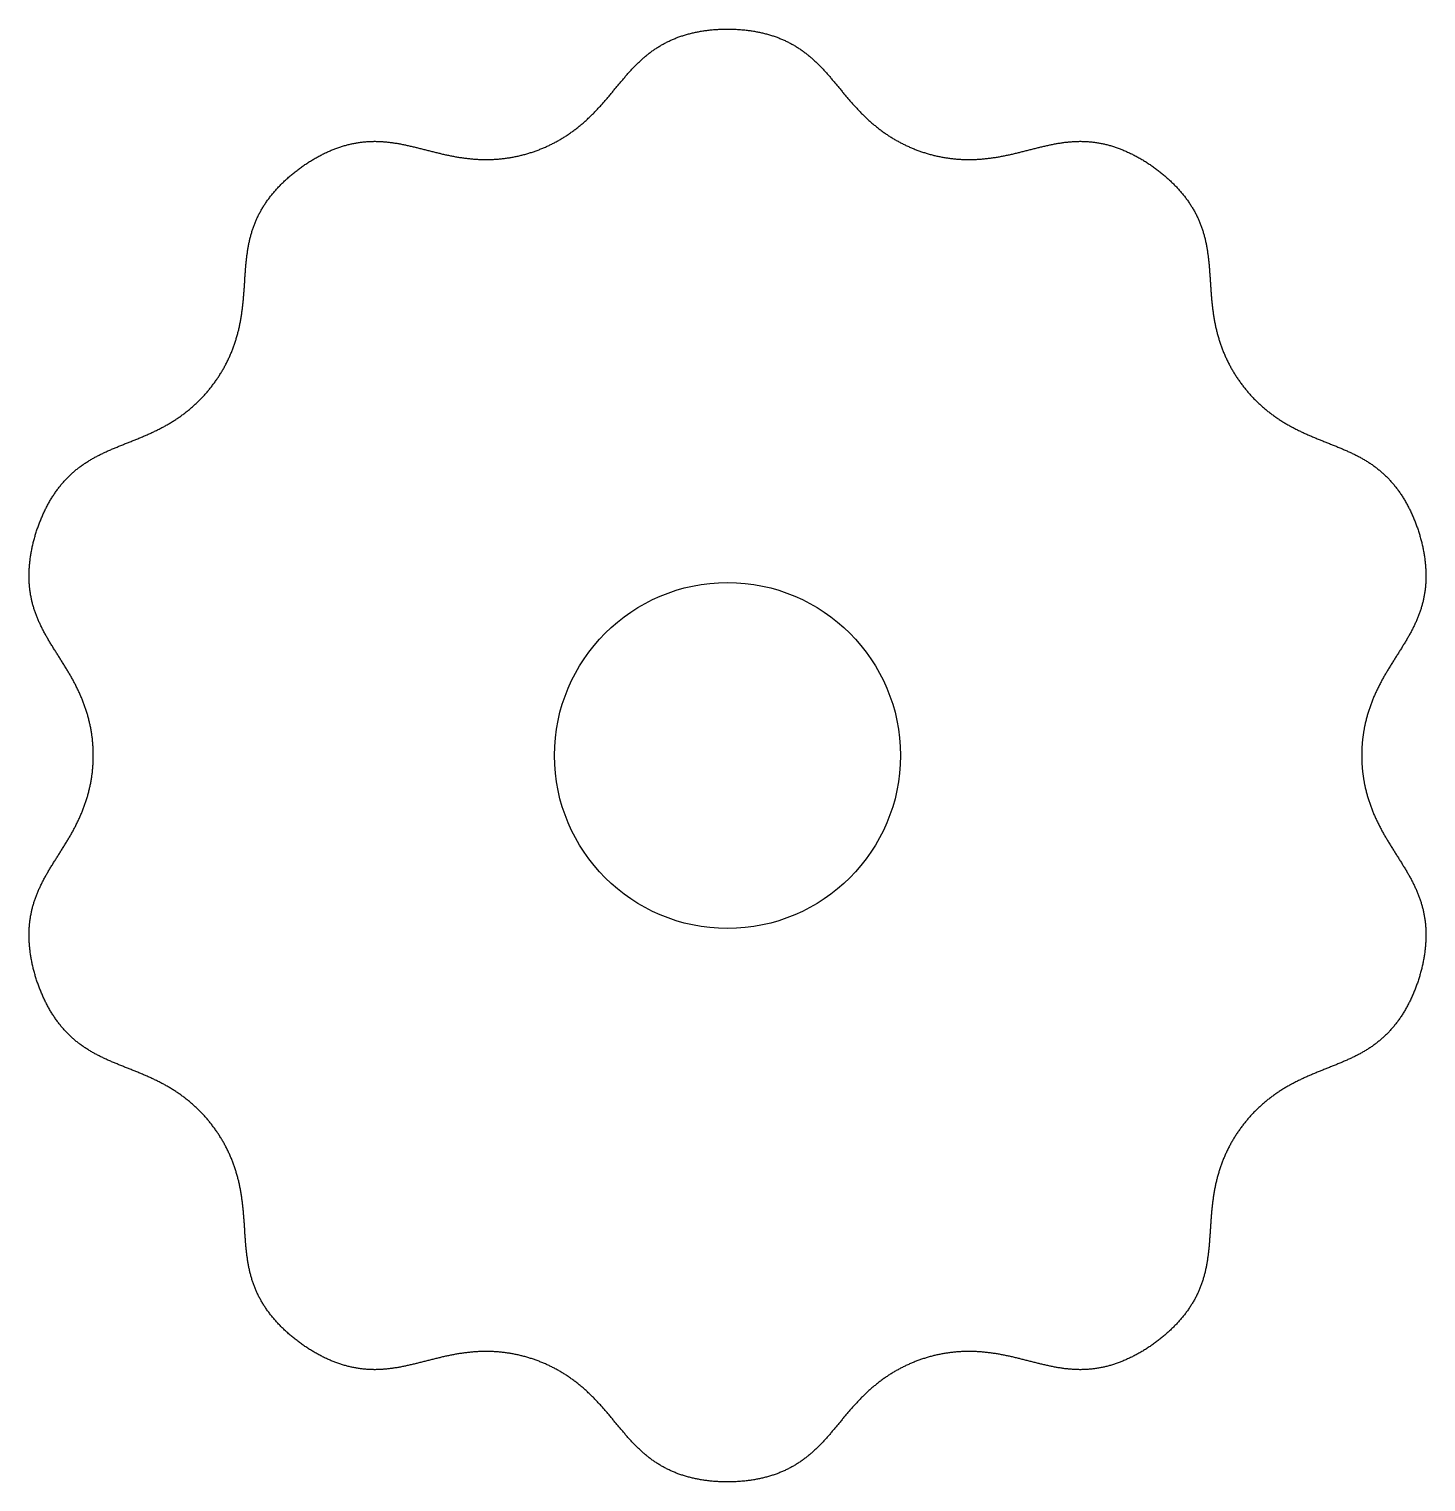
# Model space of a CAD drawing. Header units: millimetres. Extents: x -28.3 to 32.3, y -31.5 to 31.5.
import ezdxf

# ---------------------------------------------------------------- set-up
doc = ezdxf.new("R2010")
doc.units = ezdxf.units.MM
doc.layers.get('0').update_dxf_attribs({"linetype": 'CONTINUOUS'})

msp = doc.modelspace()

# ---------------------------------------------------------------- linework, layer by layer
msp.add_circle((2, 0), 7.5)
msp.add_open_spline([(29.5, 0), (29.5, 0.138), (29.507, 0.414), (29.541, 0.828), (29.631, 1.374), (29.817, 2.041), (30.073, 2.687), (30.39, 3.309), (30.752, 3.911), (31.132, 4.5), (31.499, 5.089), (31.824, 5.688), (32.077, 6.31), (32.241, 6.958), (32.307, 7.634), (32.28, 8.331), (32.166, 9.038), (31.975, 9.74), (31.717, 10.419), (31.394, 11.058), (31.007, 11.638), (30.555, 12.145), (30.042, 12.574), (29.471, 12.928), (28.857, 13.222), (28.213, 13.482), (27.559, 13.736), (26.913, 14.01), (26.291, 14.327), (25.704, 14.699), (25.162, 15.129), (24.669, 15.616), (24.233, 16.153), (23.857, 16.734), (23.546, 17.353), (23.305, 18.002), (23.133, 18.675), (23.023, 19.364), (22.962, 20.064), (22.923, 20.764), (22.874, 21.456), (22.784, 22.132), (22.624, 22.783), (22.375, 23.404), (22.032, 23.991), (21.6, 24.538), (21.092, 25.043), (20.526, 25.499), (19.917, 25.897), (19.28, 26.223), (18.626, 26.465), (17.963, 26.61), (17.295, 26.655), (16.626, 26.606), (15.955, 26.483), (15.282, 26.315), (14.604, 26.136), (13.92, 25.978), (13.23, 25.869), (12.537, 25.825), (11.846, 25.854), (11.161, 25.958), (10.492, 26.136), (9.846, 26.385), (9.231, 26.703), (8.655, 27.086), (8.12, 27.53), (7.626, 28.023), (7.165, 28.553), (6.722, 29.096), (6.276, 29.628), (5.806, 30.122), (5.294, 30.555), (4.727, 30.911), (4.105, 31.183), (3.434, 31.372), (2.726, 31.482), (2, 31.518), (1.274, 31.482), (0.566, 31.372), (-0.105, 31.183), (-0.727, 30.911), (-1.294, 30.555), (-1.806, 30.122), (-2.276, 29.628), (-2.722, 29.096), (-3.165, 28.553), (-3.626, 28.023), (-4.12, 27.53), (-4.655, 27.086), (-5.231, 26.703), (-5.846, 26.385), (-6.492, 26.136), (-7.161, 25.958), (-7.846, 25.854), (-8.537, 25.825), (-9.23, 25.869), (-9.92, 25.978), (-10.604, 26.136), (-11.282, 26.315), (-11.955, 26.483), (-12.626, 26.606), (-13.295, 26.655), (-13.963, 26.61), (-14.626, 26.465), (-15.28, 26.223), (-15.917, 25.897), (-16.526, 25.499), (-17.092, 25.043), (-17.6, 24.538), (-18.032, 23.991), (-18.375, 23.404), (-18.624, 22.783), (-18.784, 22.132), (-18.874, 21.456), (-18.923, 20.764), (-18.962, 20.064), (-19.023, 19.364), (-19.133, 18.675), (-19.305, 18.002), (-19.546, 17.353), (-19.857, 16.734), (-20.233, 16.153), (-20.669, 15.616), (-21.162, 15.129), (-21.704, 14.699), (-22.291, 14.327), (-22.913, 14.01), (-23.559, 13.736), (-24.213, 13.482), (-24.857, 13.222), (-25.471, 12.928), (-26.042, 12.574), (-26.555, 12.145), (-27.007, 11.638), (-27.394, 11.058), (-27.717, 10.419), (-27.975, 9.74), (-28.166, 9.038), (-28.28, 8.331), (-28.307, 7.634), (-28.241, 6.958), (-28.077, 6.31), (-27.824, 5.688), (-27.499, 5.089), (-27.132, 4.5), (-26.752, 3.911), (-26.39, 3.309), (-26.073, 2.687), (-25.817, 2.041), (-25.631, 1.374), (-25.519, 0.692), (-25.481, 0), (-25.519, -0.692), (-25.631, -1.374), (-25.817, -2.041), (-26.073, -2.687), (-26.39, -3.309), (-26.752, -3.911), (-27.132, -4.5), (-27.499, -5.089), (-27.824, -5.688), (-28.077, -6.31), (-28.241, -6.958), (-28.307, -7.634), (-28.28, -8.331), (-28.166, -9.038), (-27.975, -9.74), (-27.717, -10.419), (-27.394, -11.058), (-27.007, -11.638), (-26.555, -12.145), (-26.042, -12.574), (-25.471, -12.928), (-24.857, -13.222), (-24.213, -13.482), (-23.559, -13.736), (-22.913, -14.01), (-22.291, -14.327), (-21.704, -14.699), (-21.162, -15.129), (-20.669, -15.616), (-20.233, -16.153), (-19.857, -16.734), (-19.546, -17.353), (-19.305, -18.002), (-19.133, -18.675), (-19.023, -19.364), (-18.962, -20.064), (-18.923, -20.764), (-18.874, -21.456), (-18.784, -22.132), (-18.624, -22.783), (-18.375, -23.404), (-18.032, -23.991), (-17.6, -24.538), (-17.092, -25.043), (-16.526, -25.499), (-15.917, -25.897), (-15.28, -26.223), (-14.626, -26.465), (-13.963, -26.61), (-13.295, -26.655), (-12.626, -26.606), (-11.955, -26.483), (-11.282, -26.315), (-10.604, -26.136), (-9.92, -25.978), (-9.23, -25.869), (-8.537, -25.825), (-7.846, -25.854), (-7.161, -25.958), (-6.492, -26.136), (-5.846, -26.385), (-5.231, -26.703), (-4.655, -27.086), (-4.12, -27.53), (-3.626, -28.023), (-3.165, -28.553), (-2.722, -29.096), (-2.276, -29.628), (-1.806, -30.122), (-1.294, -30.555), (-0.727, -30.911), (-0.105, -31.183), (0.566, -31.372), (1.274, -31.482), (2, -31.518), (2.726, -31.482), (3.434, -31.372), (4.105, -31.183), (4.727, -30.911), (5.294, -30.555), (5.806, -30.122), (6.276, -29.628), (6.722, -29.096), (7.165, -28.553), (7.626, -28.023), (8.12, -27.53), (8.655, -27.086), (9.231, -26.703), (9.846, -26.385), (10.492, -26.136), (11.161, -25.958), (11.846, -25.854), (12.537, -25.825), (13.23, -25.869), (13.92, -25.978), (14.604, -26.136), (15.282, -26.315), (15.955, -26.483), (16.626, -26.606), (17.295, -26.655), (17.963, -26.61), (18.626, -26.465), (19.28, -26.223), (19.917, -25.897), (20.526, -25.499), (21.092, -25.043), (21.6, -24.538), (22.032, -23.991), (22.375, -23.404), (22.624, -22.783), (22.784, -22.132), (22.874, -21.456), (22.923, -20.764), (22.962, -20.064), (23.023, -19.364), (23.133, -18.675), (23.305, -18.002), (23.546, -17.353), (23.857, -16.734), (24.233, -16.153), (24.669, -15.616), (25.162, -15.129), (25.704, -14.699), (26.291, -14.327), (26.913, -14.01), (27.559, -13.736), (28.213, -13.482), (28.857, -13.222), (29.471, -12.928), (30.042, -12.574), (30.555, -12.145), (31.007, -11.638), (31.394, -11.058), (31.717, -10.419), (31.975, -9.74), (32.166, -9.038), (32.28, -8.331), (32.307, -7.634), (32.241, -6.958), (32.077, -6.31), (31.824, -5.688), (31.499, -5.089), (31.132, -4.5), (30.752, -3.911), (30.39, -3.309), (30.073, -2.687), (29.817, -2.041), (29.631, -1.374), (29.541, -0.828), (29.507, -0.414), (29.5, -0.138), (29.5, 0)], degree=5)

doc.saveas('drawing.dxf')
